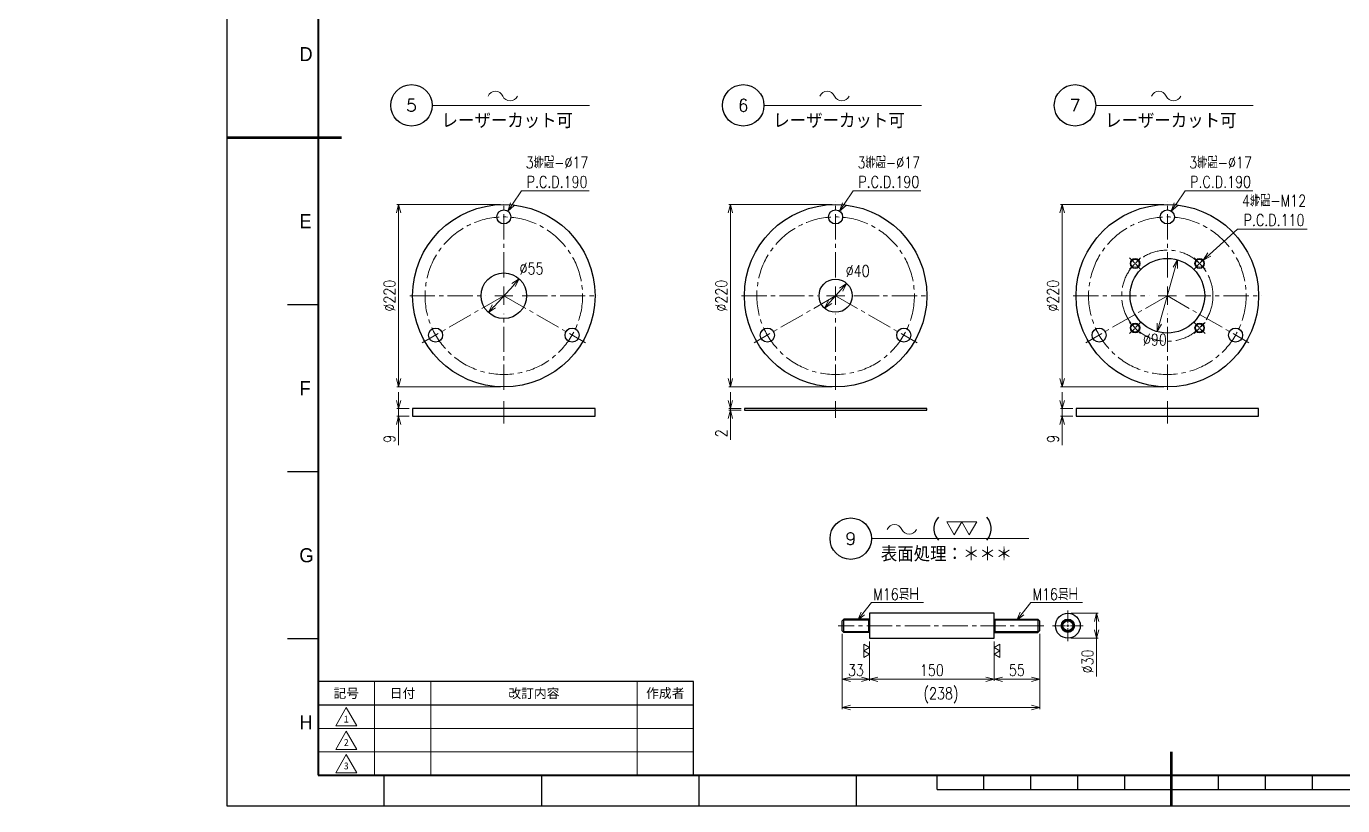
# Model space of a CAD drawing. Header units: millimetres. Extents: x -184 to 4931, y -34 to 1655.
# Drawn here: x 2411 to 3998, y 0 to 940 of the extents above; entities that cross this region are included whole.
import ezdxf
from ezdxf import colors
from ezdxf.entities.mleader import LeaderData, LeaderLine
from ezdxf.enums import TextEntityAlignment as Align
from ezdxf.math import Vec2, Vec3

# ---------------------------------------------------------------- set-up
doc = ezdxf.new("R2010")
doc.units = ezdxf.units.MM
doc.header["$LTSCALE"] = 1.6
doc.header["$PDMODE"] = 99
doc.header["$PDSIZE"] = 1
doc.linetypes.add('CENTER2', pattern=[28.575, 19.05, -3.175, 3.175, -3.175])
for name, color, linetype, lineweight in [('02_細線', 5, 'Continuous', 13), ('04_中心線', 1, 'CENTER2', 9), ('07_寸法線', 3, 'Continuous', 9), ('99_図枠', 7, 'Continuous', 40)]:
    doc.layers.add(name, color=color, linetype=linetype, lineweight=lineweight)
doc.styles.add('KSS_TXT', font='txt.shx', dxfattribs={"bigfont": 'extfont2.shx'})
doc.styles.add('MS_G', font='MS Gothic.ttf')
doc.styles.get("Standard").update_dxf_attribs({"font": 'txt.shx', "bigfont": 'extfont2.shx'})
doc.styles.add('寸法用', font='simplex.shx', dxfattribs={"width": 0.8, "bigfont": '@extfont2.shx'})
doc.styles.add('表題用', font='MS PGothic.ttf')
doc.dimstyles.new('機械製図用', dxfattribs={"dimtxt": 3.5, "dimasz": 3.5, "dimexe": 2, "dimexo": 0, "dimgap": 1.2, "dimtad": 1, "dimdsep": 46, "dimtxsty": '寸法用', "dimblk": 'OPEN30', "dimcen": 0, "dimclrd": 256, "dimclre": 256, "dimclrt": 7, "dimazin": 2, "dimtm": 1e-09, "dimtfac": 0.75, "dimtmove": 0, "dimatfit": 3, "dimldrblk": 'OPEN30', "dimfxl": 1, "dimlwd": -1, "dimlwe": -1, "dimarcsym": 0})
doc.dimstyles.new('機械製図用$3', dxfattribs={"dimtxt": 3.5, "dimasz": 3.5, "dimexe": 2, "dimexo": 0, "dimgap": 1.2, "dimtad": 1, "dimtih": 1, "dimtoh": 1, "dimdsep": 46, "dimtxsty": '寸法用', "dimblk": 'OPEN30', "dimcen": 0, "dimsd1": 1, "dimclrd": 256, "dimclre": 256, "dimclrt": 7, "dimazin": 2, "dimtm": 1e-09, "dimtfac": 0.75, "dimtofl": 0, "dimtmove": 0, "dimatfit": 3, "dimldrblk": 'OPEN30', "dimfxl": 1, "dimlwd": -1, "dimlwe": -1, "dimarcsym": 0})

# ---------------------------------------------------------------- blocks, each defined once
blk = doc.blocks.new('AM_BALLOON1')
at = {"transparency": 16777216}
blk.add_circle((0, 0), 5, dxfattribs=at)
blk.add_attdef('B_NUMBER', text='', height=3, dxfattribs=at).set_placement((0, 0), align=Align.MIDDLE_CENTER)
blk = doc.blocks.new('_OPEN')
at = {"color": 0, "linetype": 'ByBlock'}
for p, q in [((-1, 0.17), (0, 0)), ((0, 0), (-1, -0.17)), ((0, 0), (-1, 0))]:
    blk.add_line(p, q, dxfattribs=at)
blk = doc.blocks.new('*U218')
at = {"layer": '04_中心線', "color": 0, "linetype": 'CENTER2', "transparency": 16777216}
for p, q in [((0, 22), (0, 113.5)), ((-113.5, 0), (-22, 0)), ((22, 0), (113.5, 0)), ((0, -113.5), (0, -22))]:
    blk.add_line(p, q, dxfattribs=at)
at = {"layer": '04_中心線', "color": 0, "linetype": 'Continuous', "transparency": 16777216}
for p, q in [((-11, 0), (11, 0)), ((0, -11), (0, 11))]:
    blk.add_line(p, q, dxfattribs=at)
blk = doc.blocks.new('*U219')
at = {"layer": '04_中心線', "color": 0, "linetype": 'CENTER2', "transparency": 16777216}
for p, q in [((0, 22), (0, 113.5)), ((-113.5, 0), (-22, 0)), ((22, 0), (113.5, 0)), ((0, -113.5), (0, -22))]:
    blk.add_line(p, q, dxfattribs=at)
at = {"layer": '04_中心線', "color": 0, "linetype": 'Continuous', "transparency": 16777216}
for p, q in [((-11, 0), (11, 0)), ((0, -11), (0, 11))]:
    blk.add_line(p, q, dxfattribs=at)
blk = doc.blocks.new('*U220')
at = {"layer": '04_中心線', "color": 0, "linetype": 'CENTER2', "transparency": 16777216}
for p, q in [((-9.5, 0), (-1.2, 0)), ((0, 1.2), (0, 9.5)), ((1.2, 0), (9.5, 0)), ((0, -9.5), (0, -1.2))]:
    blk.add_line(p, q, dxfattribs=at)
at = {"layer": '04_中心線', "color": 0, "linetype": 'Continuous', "transparency": 16777216}
for p, q in [((-0.6, 0), (0.6, 0)), ((0, -0.6), (0, 0.6))]:
    blk.add_line(p, q, dxfattribs=at)
blk = doc.blocks.new('*U221')
at = {"layer": '04_中心線', "color": 0, "linetype": 'CENTER2', "transparency": 16777216}
for p, q in [((-9.5, 0), (-1.2, 0)), ((0, 1.2), (0, 9.5)), ((1.2, 0), (9.5, 0)), ((0, -9.5), (0, -1.2))]:
    blk.add_line(p, q, dxfattribs=at)
at = {"layer": '04_中心線', "color": 0, "linetype": 'Continuous', "transparency": 16777216}
for p, q in [((-0.6, 0), (0.6, 0)), ((0, -0.6), (0, 0.6))]:
    blk.add_line(p, q, dxfattribs=at)
blk = doc.blocks.new('*U222')
at = {"layer": '04_中心線', "color": 0, "linetype": 'CENTER2', "transparency": 16777216}
for p, q in [((-9.5, 0), (-1.2, 0)), ((0, 1.2), (0, 9.5)), ((1.2, 0), (9.5, 0)), ((0, -9.5), (0, -1.2))]:
    blk.add_line(p, q, dxfattribs=at)
at = {"layer": '04_中心線', "color": 0, "linetype": 'Continuous', "transparency": 16777216}
for p, q in [((-0.6, 0), (0.6, 0)), ((0, -0.6), (0, 0.6))]:
    blk.add_line(p, q, dxfattribs=at)
blk = doc.blocks.new('*U205')
at = {"layer": '04_中心線', "color": 0, "linetype": 'CENTER2', "transparency": 16777216}
for p, q in [((-9.5, 0), (-1.2, 0)), ((0, 1.2), (0, 9.5)), ((1.2, 0), (9.5, 0)), ((0, -9.5), (0, -1.2))]:
    blk.add_line(p, q, dxfattribs=at)
at = {"layer": '04_中心線', "color": 0, "linetype": 'Continuous', "transparency": 16777216}
for p, q in [((-0.6, 0), (0.6, 0)), ((0, -0.6), (0, 0.6))]:
    blk.add_line(p, q, dxfattribs=at)
blk = doc.blocks.new('*U206')
at = {"layer": '04_中心線', "color": 0, "linetype": 'CENTER2', "transparency": 16777216}
for p, q in [((0, 3), (0, 18.5)), ((-18.5, 0), (-3, 0)), ((3, 0), (18.5, 0)), ((0, -18.5), (0, -3))]:
    blk.add_line(p, q, dxfattribs=at)
at = {"layer": '04_中心線', "color": 0, "linetype": 'Continuous', "transparency": 16777216}
for p, q in [((-1.5, 0), (1.5, 0)), ((0, -1.5), (0, 1.5))]:
    blk.add_line(p, q, dxfattribs=at)
blk = doc.blocks.new('_Open30')
at = {"color": 0, "linetype": 'ByBlock', "lineweight": -2}
for p, q in [((-1, 0.27), (0, 0)), ((0, 0), (-1, -0.27)), ((0, 0), (-1, 0))]:
    blk.add_line(p, q, dxfattribs=at)
blk = doc.blocks.new('*D233')
at = {"layer": '07_寸法線', "transparency": 16777216}
for p, q in [((3427.3, 198), (3427.3, 150.4)), ((3577.3, 198), (3577.3, 150.4)), ((3567.3, 152.4), (3437.3, 152.4))]:
    blk.add_line(p, q, dxfattribs=at)
at = {"layer": 'Defpoints', "color": 0, "transparency": 16777216}
for p in [(3427.3, 202), (3577.3, 202), (3427.3, 152.4)]:
    blk.add_point(p, dxfattribs=at)
at = {"layer": '07_寸法線', "transparency": 16777216, "xscale": 10, "yscale": 10, "zscale": 10, "rotation": 180}
blk.add_blockref('_Open30', (3427.3, 152.4), dxfattribs=at)
at = {"layer": '07_寸法線', "transparency": 16777216, "xscale": 10, "yscale": 10, "zscale": 10}
blk.add_blockref('_Open30', (3577.3, 152.4), dxfattribs=at)
at = {"layer": '07_寸法線', "color": 7, "transparency": 16777216, "insert": (3502.3, 163.4), "char_height": 14, "attachment_point": 5, "style": '寸法用'}
blk.add_mtext('150', dxfattribs=at)
blk = doc.blocks.new('p1ba02')
for p, q in [((-1.5, 2.6), (1.5, 2.6)), ((0, 0), (-1.5, 2.6)), ((1.5, 2.6), (0, 0)), ((3, 0), (1.5, 2.6)), ((1.5, 2.6), (4.5, 2.6)), ((4.5, 2.6), (3, 0))]:
    blk.add_line(p, q)
blk = doc.blocks.new('*D234')
at = {"layer": '07_寸法線', "transparency": 16777216}
for p, q in [((3394.3, 207), (3394.3, 150.4)), ((3427.3, 198), (3427.3, 150.4)), ((3417.3, 152.4), (3404.3, 152.4))]:
    blk.add_line(p, q, dxfattribs=at)
at = {"layer": 'Defpoints', "color": 0, "transparency": 16777216}
for p in [(3394.3, 211), (3427.3, 202), (3394.3, 152.4)]:
    blk.add_point(p, dxfattribs=at)
at = {"layer": '07_寸法線', "transparency": 16777216, "xscale": 10, "yscale": 10, "zscale": 10, "rotation": 180}
blk.add_blockref('_Open30', (3394.3, 152.4), dxfattribs=at)
at = {"layer": '07_寸法線', "transparency": 16777216, "xscale": 10, "yscale": 10, "zscale": 10}
blk.add_blockref('_Open30', (3427.3, 152.4), dxfattribs=at)
at = {"layer": '07_寸法線', "color": 7, "transparency": 16777216, "insert": (3410.8, 163.4), "char_height": 14, "attachment_point": 5, "style": '寸法用'}
blk.add_mtext('33', dxfattribs=at)
blk = doc.blocks.new('*D235')
at = {"layer": '07_寸法線', "transparency": 16777216}
for p, q in [((3632.3, 207), (3632.3, 150.4)), ((3577.3, 198), (3577.3, 150.4)), ((3622.3, 152.4), (3587.3, 152.4))]:
    blk.add_line(p, q, dxfattribs=at)
at = {"layer": 'Defpoints', "color": 0, "transparency": 16777216}
for p in [(3632.3, 211), (3577.3, 202), (3577.3, 152.4)]:
    blk.add_point(p, dxfattribs=at)
at = {"layer": '07_寸法線', "transparency": 16777216, "xscale": 10, "yscale": 10, "zscale": 10, "rotation": 180}
blk.add_blockref('_Open30', (3577.3, 152.4), dxfattribs=at)
at = {"layer": '07_寸法線', "transparency": 16777216, "xscale": 10, "yscale": 10, "zscale": 10}
blk.add_blockref('_Open30', (3632.3, 152.4), dxfattribs=at)
at = {"layer": '07_寸法線', "color": 7, "transparency": 16777216, "insert": (3604.8, 163.4), "char_height": 14, "attachment_point": 5, "style": '寸法用'}
blk.add_mtext('55', dxfattribs=at)
blk = doc.blocks.new('*D236')
at = {"layer": '07_寸法線', "transparency": 16777216}
for p, q in [((3632.3, 207), (3632.3, 116.4)), ((3394.3, 206.2), (3394.3, 116.4)), ((3622.3, 118.4), (3404.3, 118.4))]:
    blk.add_line(p, q, dxfattribs=at)
at = {"layer": 'Defpoints', "color": 0, "transparency": 16777216}
for p in [(3394.3, 210.2), (3632.3, 211), (3394.3, 118.4)]:
    blk.add_point(p, dxfattribs=at)
at = {"layer": '07_寸法線', "transparency": 16777216, "xscale": 10, "yscale": 10, "zscale": 10, "rotation": 180}
blk.add_blockref('_Open30', (3394.3, 118.4), dxfattribs=at)
at = {"layer": '07_寸法線', "transparency": 16777216, "xscale": 10, "yscale": 10, "zscale": 10}
blk.add_blockref('_Open30', (3632.3, 118.4), dxfattribs=at)
at = {"layer": '07_寸法線', "color": 7, "transparency": 16777216, "insert": (3513.3, 133), "char_height": 14, "attachment_point": 5, "style": '寸法用'}
blk.add_mtext('(238)', dxfattribs=at)
blk = doc.blocks.new('*D246')
at = {"layer": '07_寸法線', "transparency": 16777216}
for p, q in [((3670.3, 232), (3703, 232)), ((3701, 222), (3701, 212)), ((3670.3, 202), (3703, 202)), ((3701, 202), (3701, 155.7))]:
    blk.add_line(p, q, dxfattribs=at)
at = {"layer": 'Defpoints', "color": 0, "transparency": 16777216}
for p in [(3666.3, 232), (3666.3, 202), (3701, 202)]:
    blk.add_point(p, dxfattribs=at)
at = {"layer": '07_寸法線', "transparency": 16777216, "xscale": 10, "yscale": 10, "zscale": 10}
for p, rotation in [((3701, 232), 90), ((3701, 202), 270)]:
    blk.add_blockref('_Open30', p, dxfattribs=dict(at, rotation=rotation))
at = {"layer": '07_寸法線', "color": 7, "transparency": 16777216, "insert": (3690, 173.9), "char_height": 14, "attachment_point": 5, "rotation": 90, "style": '寸法用'}
blk.add_mtext('%%C30', dxfattribs=at)
blk = doc.blocks.new('*D247')
at = {"layer": '07_寸法線', "transparency": 16777216}
blk.add_line((2974.4, 602), (2998.1, 627.7), dxfattribs=at)
at = {"layer": 'Defpoints', "color": 0, "transparency": 16777216}
for p in [(3004.8, 635.1), (2967.6, 594.6)]:
    blk.add_point(p, dxfattribs=at)
at = {"layer": '07_寸法線', "transparency": 16777216, "xscale": 10, "yscale": 10, "zscale": 10}
for p, rotation in [((3004.8, 635.1), 47.46387117086173), ((2967.6, 594.6), 227.4638711708617)]:
    blk.add_blockref('_Open30', p, dxfattribs=dict(at, rotation=rotation))
at = {"layer": '07_寸法線', "color": 7, "transparency": 16777216, "insert": (3019.6, 647.6), "char_height": 14, "attachment_point": 5, "style": '寸法用'}
blk.add_mtext('∅55', dxfattribs=at)
blk = doc.blocks.new('*D248')
at = {"layer": '07_寸法線', "transparency": 16777216}
for p, q in [((3007.6, 741.2), (2996.7, 725.1)), ((3089.2, 741.2), (3007.6, 741.2))]:
    blk.add_line(p, q, dxfattribs=at)
at = {"layer": 'Defpoints', "color": 0, "transparency": 16777216}
for p in [(2991, 716.9), (2981.4, 702.8)]:
    blk.add_point(p, dxfattribs=at)
at = {"layer": '07_寸法線', "transparency": 16777216, "xscale": 10, "yscale": 10, "zscale": 10, "rotation": 235.6566474030078}
blk.add_blockref('_Open30', (2991, 716.9), dxfattribs=at)
at = {"layer": '07_寸法線', "color": 7, "transparency": 16777216, "insert": (3050.4, 763.8), "char_height": 14, "attachment_point": 5, "style": '寸法用'}
blk.add_mtext('3等配-∅17\\PP.C.D.190', dxfattribs=at)
blk = doc.blocks.new('*U249')
at = {"layer": '04_中心線', "color": 0, "linetype": 'CENTER2', "transparency": 16777216}
for p, q in [((0, 22), (0, 113.5)), ((-113.5, 0), (-22, 0)), ((22, 0), (113.5, 0)), ((0, -113.5), (0, -22))]:
    blk.add_line(p, q, dxfattribs=at)
at = {"layer": '04_中心線', "color": 0, "linetype": 'Continuous', "transparency": 16777216}
for p, q in [((-11, 0), (11, 0)), ((0, -11), (0, 11))]:
    blk.add_line(p, q, dxfattribs=at)
blk = doc.blocks.new('p1ba05')
for centre, start, end in [((-2.95, 0.29), 24.2276, 155.5758), ((0, 1.62), 204.2276, 335.5758)]:
    blk.add_arc(centre, 1.62, start, end)
blk = doc.blocks.new('*D251')
at = {"layer": '07_寸法線', "transparency": 16777216}
blk.add_line((3379.6, 607.4), (3392.9, 622.3), dxfattribs=at)
at = {"layer": 'Defpoints', "color": 0, "transparency": 16777216}
for p in [(3399.5, 629.8), (3372.9, 599.9)]:
    blk.add_point(p, dxfattribs=at)
at = {"layer": '07_寸法線', "transparency": 16777216, "xscale": 10, "yscale": 10, "zscale": 10}
for p, rotation in [((3399.5, 629.8), 48.28759193082119), ((3372.9, 599.9), 228.2875919308212)]:
    blk.add_blockref('_Open30', p, dxfattribs=dict(at, rotation=rotation))
at = {"layer": '07_寸法線', "color": 7, "transparency": 16777216, "insert": (3412.9, 644.7), "char_height": 14, "attachment_point": 5, "style": '寸法用'}
blk.add_mtext('∅40', dxfattribs=at)
blk = doc.blocks.new('*D250')
at = {"layer": '07_寸法線', "transparency": 16777216}
for p, q in [((3407.6, 741.2), (3396.7, 725.1)), ((3489.2, 741.2), (3407.6, 741.2))]:
    blk.add_line(p, q, dxfattribs=at)
at = {"layer": 'Defpoints', "color": 0, "transparency": 16777216}
for p in [(3391, 716.9), (3381.4, 702.8)]:
    blk.add_point(p, dxfattribs=at)
at = {"layer": '07_寸法線', "transparency": 16777216, "xscale": 10, "yscale": 10, "zscale": 10, "rotation": 235.6566474030095}
blk.add_blockref('_Open30', (3391, 716.9), dxfattribs=at)
at = {"layer": '07_寸法線', "color": 7, "transparency": 16777216, "insert": (3450.4, 763.8), "char_height": 14, "attachment_point": 5, "style": '寸法用'}
blk.add_mtext('3等配-∅17\\PP.C.D.190', dxfattribs=at)
blk = doc.blocks.new('*D252')
at = {"layer": '07_寸法線', "transparency": 16777216}
blk.add_line((3795.8, 648.5), (3776.7, 581.2), dxfattribs=at)
at = {"layer": 'Defpoints', "color": 0, "transparency": 16777216}
for p in [(3798.5, 658.1), (3774, 571.6)]:
    blk.add_point(p, dxfattribs=at)
at = {"layer": '07_寸法線', "transparency": 16777216, "xscale": 10, "yscale": 10, "zscale": 10}
for p, rotation in [((3798.5, 658.1), 74.17135409970618), ((3774, 571.6), 254.1713540997062)]:
    blk.add_blockref('_Open30', p, dxfattribs=dict(at, rotation=rotation))
at = {"layer": '07_寸法線', "color": 7, "transparency": 16777216, "insert": (3771.2, 561.9), "char_height": 14, "attachment_point": 5, "style": '寸法用'}
blk.add_mtext('∅90', dxfattribs=at)
blk = doc.blocks.new('*D253')
at = {"layer": '07_寸法線', "transparency": 16777216}
for p, q in [((3807.6, 741.2), (3796.7, 725.1)), ((3889.2, 741.2), (3807.6, 741.2))]:
    blk.add_line(p, q, dxfattribs=at)
at = {"layer": 'Defpoints', "color": 0, "transparency": 16777216}
for p in [(3791, 716.9), (3781.4, 702.8)]:
    blk.add_point(p, dxfattribs=at)
at = {"layer": '07_寸法線', "transparency": 16777216, "xscale": 10, "yscale": 10, "zscale": 10, "rotation": 235.6566474030048}
blk.add_blockref('_Open30', (3791, 716.9), dxfattribs=at)
at = {"layer": '07_寸法線', "color": 7, "transparency": 16777216, "insert": (3850.4, 763.8), "char_height": 14, "attachment_point": 5, "style": '寸法用'}
blk.add_mtext('3等配-∅17\\PP.C.D.190', dxfattribs=at)
blk = doc.blocks.new('*D256')
at = {"layer": '07_寸法線', "transparency": 16777216}
for p, q in [((3870.8, 695), (3837, 664.5)), ((3955, 695), (3870.8, 695))]:
    blk.add_line(p, q, dxfattribs=at)
at = {"layer": 'Defpoints', "color": 0, "transparency": 16777216}
for p in [(3829.6, 657.8), (3820.7, 649.7)]:
    blk.add_point(p, dxfattribs=at)
at = {"layer": '07_寸法線', "transparency": 16777216, "xscale": 10, "yscale": 10, "zscale": 10, "rotation": 222.0917114899233}
blk.add_blockref('_Open30', (3829.6, 657.8), dxfattribs=at)
at = {"layer": '07_寸法線', "color": 7, "transparency": 16777216, "insert": (3914.9, 717.7), "char_height": 14, "attachment_point": 5, "style": '寸法用'}
blk.add_mtext('4等配-M12\\PP.C.D.110', dxfattribs=at)
blk = doc.blocks.new('*D274')
at = {"layer": '07_寸法線', "transparency": 16777216}
for p, q in [((3659.4, 488.7), (3659.4, 498.7)), ((3672.2, 478.7), (3657.4, 478.7)), ((3659.4, 478.7), (3659.4, 469.7)), ((3672.2, 469.7), (3657.4, 469.7)), ((3659.4, 459.7), (3659.4, 434.8))]:
    blk.add_line(p, q, dxfattribs=at)
at = {"layer": 'Defpoints', "color": 0, "transparency": 16777216}
for p in [(3676.2, 478.7), (3659.4, 469.7), (3676.2, 469.7)]:
    blk.add_point(p, dxfattribs=at)
at = {"layer": '07_寸法線', "transparency": 16777216, "xscale": 10, "yscale": 10, "zscale": 10}
for p, rotation in [((3659.4, 478.7), 270), ((3659.4, 469.7), 90)]:
    blk.add_blockref('_Open30', p, dxfattribs=dict(at, rotation=rotation))
at = {"layer": '07_寸法線', "color": 7, "transparency": 16777216, "insert": (3648.4, 442.2), "char_height": 14, "attachment_point": 5, "rotation": 90, "style": '寸法用'}
blk.add_mtext('9', dxfattribs=at)
blk = doc.blocks.new('*D275')
at = {"layer": '07_寸法線', "transparency": 16777216}
for p, q in [((3782.2, 724.9), (3657.4, 724.9)), ((3659.4, 714.9), (3659.4, 514.9)), ((3782.2, 504.9), (3657.4, 504.9))]:
    blk.add_line(p, q, dxfattribs=at)
at = {"layer": 'Defpoints', "color": 0, "transparency": 16777216}
for p in [(3786.2, 724.9), (3659.4, 504.9), (3786.2, 504.9)]:
    blk.add_point(p, dxfattribs=at)
at = {"layer": '07_寸法線', "transparency": 16777216, "xscale": 10, "yscale": 10, "zscale": 10}
for p, rotation in [((3659.4, 724.9), 90), ((3659.4, 504.9), 270)]:
    blk.add_blockref('_Open30', p, dxfattribs=dict(at, rotation=rotation))
at = {"layer": '07_寸法線', "color": 7, "transparency": 16777216, "insert": (3648.4, 614.9), "char_height": 14, "attachment_point": 5, "rotation": 90, "style": '寸法用'}
blk.add_mtext('%%C220', dxfattribs=at)
blk = doc.blocks.new('*D276')
at = {"layer": '07_寸法線', "transparency": 16777216}
for p, q in [((2859.4, 488.7), (2859.4, 498.7)), ((2872.2, 478.7), (2857.4, 478.7)), ((2859.4, 478.7), (2859.4, 469.7)), ((2872.2, 469.7), (2857.4, 469.7)), ((2859.4, 459.7), (2859.4, 434.8))]:
    blk.add_line(p, q, dxfattribs=at)
at = {"layer": 'Defpoints', "color": 0, "transparency": 16777216}
for p in [(2876.2, 478.7), (2859.4, 469.7), (2876.2, 469.7)]:
    blk.add_point(p, dxfattribs=at)
at = {"layer": '07_寸法線', "transparency": 16777216, "xscale": 10, "yscale": 10, "zscale": 10}
for p, rotation in [((2859.4, 478.7), 270), ((2859.4, 469.7), 90)]:
    blk.add_blockref('_Open30', p, dxfattribs=dict(at, rotation=rotation))
at = {"layer": '07_寸法線', "color": 7, "transparency": 16777216, "insert": (2848.4, 442.2), "char_height": 14, "attachment_point": 5, "rotation": 90, "style": '寸法用'}
blk.add_mtext('9', dxfattribs=at)
blk = doc.blocks.new('*D277')
at = {"layer": '07_寸法線', "transparency": 16777216}
for p, q in [((2982.2, 724.9), (2857.4, 724.9)), ((2859.4, 714.9), (2859.4, 514.9)), ((2982.2, 504.9), (2857.4, 504.9))]:
    blk.add_line(p, q, dxfattribs=at)
at = {"layer": 'Defpoints', "color": 0, "transparency": 16777216}
for p in [(2986.2, 724.9), (2859.4, 504.9), (2986.2, 504.9)]:
    blk.add_point(p, dxfattribs=at)
at = {"layer": '07_寸法線', "transparency": 16777216, "xscale": 10, "yscale": 10, "zscale": 10}
for p, rotation in [((2859.4, 724.9), 90), ((2859.4, 504.9), 270)]:
    blk.add_blockref('_Open30', p, dxfattribs=dict(at, rotation=rotation))
at = {"layer": '07_寸法線', "color": 7, "transparency": 16777216, "insert": (2848.4, 614.9), "char_height": 14, "attachment_point": 5, "rotation": 90, "style": '寸法用'}
blk.add_mtext('%%C220', dxfattribs=at)
blk = doc.blocks.new('*D278')
at = {"layer": '07_寸法線', "transparency": 16777216}
for p, q in [((3259.4, 488.7), (3259.4, 498.7)), ((3272.2, 478.7), (3257.4, 478.7)), ((3272.2, 476.7), (3257.4, 476.7)), ((3259.4, 478.7), (3259.4, 476.7)), ((3259.4, 466.7), (3259.4, 441.2))]:
    blk.add_line(p, q, dxfattribs=at)
at = {"layer": 'Defpoints', "color": 0, "transparency": 16777216}
for p in [(3259.4, 476.7), (3276.2, 478.7), (3276.2, 476.7)]:
    blk.add_point(p, dxfattribs=at)
at = {"layer": '07_寸法線', "transparency": 16777216, "xscale": 10, "yscale": 10, "zscale": 10}
for p, rotation in [((3259.4, 478.7), 270), ((3259.4, 476.7), 90)]:
    blk.add_blockref('_Open30', p, dxfattribs=dict(at, rotation=rotation))
at = {"layer": '07_寸法線', "color": 7, "transparency": 16777216, "insert": (3248.4, 449), "char_height": 14, "attachment_point": 5, "rotation": 90, "style": '寸法用'}
blk.add_mtext('2', dxfattribs=at)
blk = doc.blocks.new('*D279')
at = {"layer": '07_寸法線', "transparency": 16777216}
for p, q in [((3382.2, 724.9), (3257.4, 724.9)), ((3259.4, 714.9), (3259.4, 514.9)), ((3382.2, 504.9), (3257.4, 504.9))]:
    blk.add_line(p, q, dxfattribs=at)
at = {"layer": 'Defpoints', "color": 0, "transparency": 16777216}
for p in [(3386.2, 724.9), (3259.4, 504.9), (3386.2, 504.9)]:
    blk.add_point(p, dxfattribs=at)
at = {"layer": '07_寸法線', "transparency": 16777216, "xscale": 10, "yscale": 10, "zscale": 10}
for p, rotation in [((3259.4, 724.9), 90), ((3259.4, 504.9), 270)]:
    blk.add_blockref('_Open30', p, dxfattribs=dict(at, rotation=rotation))
at = {"layer": '07_寸法線', "color": 7, "transparency": 16777216, "insert": (3248.4, 614.9), "char_height": 14, "attachment_point": 5, "rotation": 90, "style": '寸法用'}
blk.add_mtext('%%C220', dxfattribs=at)

msp = doc.modelspace()

# ---------------------------------------------------------------- linework, layer by layer
for points in [[(2876.241, 469.701), (3096.241, 469.701), (3096.241, 478.701), (2876.241, 478.701)], [(3276.241, 476.701), (3496.241, 476.701), (3496.241, 478.701), (3276.241, 478.701)], [(3676.241, 469.701), (3896.241, 469.701), (3896.241, 478.701), (3676.241, 478.701)], [(3577.256, 231.986), (3427.256, 231.986), (3427.256, 201.986), (3577.256, 201.986)]]:
    msp.add_lwpolyline(points, close=True)
for points in [[(3396.256, 224.986), (3394.256, 222.986)], [(3394.256, 210.986), (3394.256, 222.986)], [(3427.256, 224.986), (3396.256, 224.986)], [(3396.256, 208.986), (3396.256, 224.986)], [(3426.056, 224.986), (3426.056, 208.986)], [(3577.256, 224.986), (3630.256, 224.986)], [(3578.456, 208.986), (3578.456, 224.986)], [(3630.256, 224.986), (3632.256, 222.986)], [(3630.256, 224.986), (3630.256, 208.986)], [(3632.256, 222.986), (3632.256, 210.986)], [(3396.256, 208.986), (3394.256, 210.986)], [(3427.256, 208.986), (3396.256, 208.986)], [(3577.256, 208.986), (3630.256, 208.986)], [(3630.256, 208.986), (3632.256, 210.986)]]:
    msp.add_lwpolyline(points)
for centre, radius in [((2986.241, 614.853), 110), ((2986.241, 709.853), 8.5), ((3386.241, 614.853), 110), ((3386.241, 709.853), 8.5), ((3786.241, 614.853), 110), ((3786.241, 709.853), 8.5), ((3786.241, 614.853), 45), ((3747.35, 653.744), 5), ((3825.132, 653.744), 5), ((2986.241, 614.853), 27.5), ((3386.241, 614.853), 20), ((2903.969, 567.353), 8.5), ((3068.514, 567.353), 8.5), ((3303.969, 567.353), 8.5), ((3468.514, 567.353), 8.5), ((3703.969, 567.353), 8.5), ((3747.35, 575.962), 5), ((3825.132, 575.962), 5), ((3868.514, 567.353), 8.5), ((3666.291, 216.986), 15), ((3666.291, 216.986), 8), ((3666.291, 216.986), 6)]:
    msp.add_circle(centre, radius)
at = {"layer": '02_細線'}
for points in [[(3426.056, 223.786), (3395.056, 223.786)], [(3426.056, 223.786), (3427.256, 224.986)], [(3578.456, 223.786), (3577.256, 224.986)], [(3578.456, 223.786), (3631.456, 223.786)], [(3426.056, 210.186), (3395.056, 210.186)], [(3426.056, 210.186), (3427.256, 208.986)], [(3578.456, 210.186), (3577.256, 208.986)], [(3578.456, 210.186), (3631.456, 210.186)]]:
    msp.add_lwpolyline(points, dxfattribs=at)
for centre, radius in [((3747.35, 653.744), 6), ((3825.132, 653.744), 6), ((3747.35, 575.962), 6), ((3825.132, 575.962), 6), ((3666.291, 216.986), 6.8)]:
    msp.add_circle(centre, radius, dxfattribs=at)
at = {"layer": '04_中心線'}
for p, q in [((2986.241, 614.853), (2887.947, 558.103)), ((2986.241, 614.853), (3084.535, 558.103)), ((3386.241, 614.853), (3287.947, 558.103)), ((3386.241, 614.853), (3484.535, 558.103)), ((3786.241, 614.853), (3687.947, 558.103)), ((3786.241, 614.853), (3884.535, 558.103)), ((2986.241, 487.701), (2986.241, 460.701)), ((3386.241, 487.701), (3386.241, 467.701)), ((3786.241, 487.701), (3786.241, 460.701)), ((3637.256, 216.986), (3389.256, 216.986))]:
    msp.add_line(p, q, dxfattribs=at)
for centre, radius in [((2986.241, 614.853), 95), ((3386.241, 614.853), 95), ((3786.241, 614.853), 95), ((3786.241, 614.853), 55)]:
    msp.add_circle(centre, radius, dxfattribs=at)
at = {"layer": '07_寸法線'}
for p, q in [((2899.942, 844.384), (3089.687, 844.384)), ((3299.913, 844.404), (3489.658, 844.404)), ((3699.913, 844.404), (3889.658, 844.404)), ((3429.555, 321.942), (3619.3, 321.942))]:
    msp.add_line(p, q, dxfattribs=at)
at = {"layer": '99_図枠', "lineweight": 53}
for p, q in [((2652.09, 805.478), (2790.577, 805.478)), ((3791.382, 0), (3791.382, 64.893))]:
    msp.add_line(p, q, dxfattribs=at)
at = {"layer": '99_図枠', "lineweight": 25}
for p, q in [((2762.292, 604.067), (2725.52, 604.067)), ((2762.292, 402.657), (2725.52, 402.657)), ((2762.292, 201.246), (2725.52, 201.246)), ((2762.292, 121.464), (3214.863, 121.464)), ((2841.972, 0), (2841.972, 36.607)), ((3031.854, 0), (3031.854, 36.607)), ((3221.736, 0), (3221.736, 36.607)), ((3411.618, 0), (3411.618, 36.607)), ((3508.525, 19.636), (3508.525, 36.607)), ((3565.097, 19.636), (3565.097, 36.607)), ((3621.668, 19.636), (3621.668, 36.607)), ((3678.24, 19.636), (3678.24, 36.607)), ((3734.811, 19.636), (3734.811, 36.607)), ((3847.954, 19.636), (3847.954, 36.607)), ((3904.525, 19.636), (3904.525, 36.607)), ((3961.097, 19.636), (3961.097, 36.607)), ((3508.525, 19.636), (4074.24, 19.636))]:
    msp.add_line(p, q, dxfattribs=at)
at = {"layer": '99_図枠', "lineweight": 13}
for p, q in [((2830.177, 36.607), (2830.177, 149.75)), ((2898.063, 36.607), (2898.063, 149.75)), ((3146.977, 36.607), (3146.977, 149.75)), ((2762.292, 93.178), (3214.863, 93.178)), ((2762.292, 64.893), (3214.863, 64.893))]:
    msp.add_line(p, q, dxfattribs=at)
at = {"layer": '99_図枠'}
msp.add_lwpolyline([(2762.292, 36.607), (4893.903, 36.607), (4893.903, 1574.349), (2762.292, 1574.349)], close=True, dxfattribs=at)
at = {"layer": '99_図枠', "lineweight": 25}
msp.add_lwpolyline([(2762.292, 36.607), (3214.863, 36.607), (3214.863, 149.75), (2762.292, 149.75)], close=True, dxfattribs=at)
at = {"layer": '99_図枠', "lineweight": 13}
for points in [[(2783.506, 96.183), (2796.234, 118.229), (2808.963, 96.183), (2783.506, 96.183)], [(2783.506, 67.897), (2796.234, 89.944), (2808.963, 67.897), (2783.506, 67.897)], [(2783.506, 39.611), (2796.234, 61.658), (2808.963, 39.611), (2783.506, 39.611)]]:
    msp.add_lwpolyline(points, dxfattribs=at)
at = {"layer": 'Defpoints'}
msp.add_lwpolyline([(2652.09, 0), (4930.674, 0), (4930.674, 1611.12), (2652.09, 1611.12)], close=True, dxfattribs=at)

# ---------------------------------------------------------------- block references
at = {"layer": '04_中心線', "linetype": 'CENTER2'}
for name, p in [('*U218', (2986.241, 614.853)), ('*U249', (3386.241, 614.853)), ('*U219', (3786.241, 614.853)), ('*U206', (3666.291, 216.986))]:
    msp.add_blockref(name, p, dxfattribs=at)
at = {"layer": '04_中心線', "linetype": 'CENTER2', "rotation": 45.00000000000001}
for name, p in [('*U205', (3747.35, 653.744)), ('*U220', (3825.132, 653.744)), ('*U222', (3747.35, 575.962)), ('*U221', (3825.132, 575.962))]:
    msp.add_blockref(name, p, dxfattribs=at)
at = {"layer": '07_寸法線', "xscale": 6, "yscale": 6, "zscale": 6}
for name, p in [('p1ba05', (2993.763, 849.855)), ('p1ba05', (3393.733, 849.875)), ('p1ba05', (3793.733, 849.875)), ('p1ba05', (3474.971, 327.412)), ('p1ba02', (3529.388, 326.711))]:
    msp.add_blockref(name, p, dxfattribs=at)
at = {"layer": '07_寸法線', "yscale": 2.68, "zscale": 2.68}
for p, xscale, rotation in [((3427.256, 182.87), 2.68, 89.99999999999999), ((3577.256, 182.87), -2.68, 270)]:
    msp.add_blockref('p1ba02', p, dxfattribs=dict(at, xscale=xscale, rotation=rotation))

# ---------------------------------------------------------------- texts
at = {"layer": '07_寸法線', "style": 'KSS_TXT'}
for s, p in [('レーザーカット可', (2911.191, 816.791)), ('レーザーカット可', (3311.161, 816.811)), ('レーザーカット可', (3711.161, 816.811)), ('(   )', (3501.749, 326.259)), ('表面処理：＊＊＊', (3440.803, 294.349))]:
    msp.add_text(s, height=18, dxfattribs=at).set_placement(p)
at = {"layer": '99_図枠', "lineweight": 13, "style": '表題用'}
for s, p in [('D', (2739.663, 906.183)), ('E', (2739.663, 704.773)), ('F', (2739.663, 503.362)), ('G', (2739.663, 301.951)), ('H', (2739.663, 100.541))]:
    msp.add_text(s, height=16.971, dxfattribs=at).set_placement(p, align=Align.MIDDLE_LEFT)
at = {"layer": '99_図枠', "style": '表題用'}
for s, p in [('作成者', (3180.92, 135.607)), ('記号', (2796.234, 135.607)), ('日付', (2864.12, 135.607))]:
    msp.add_text(s, height=11.3143, dxfattribs=at).set_placement(p, align=Align.MIDDLE_CENTER)
msp.add_text('改訂内容', height=11.3143, dxfattribs=at).set_placement((3022.52, 135.607), align=Align.MIDDLE)
at = {"layer": '99_図枠', "lineweight": 13, "style": 'MS_G'}
for s, p in [('1', (2796.234, 104.493)), ('2', (2796.234, 76.207)), ('3', (2796.234, 47.921))]:
    msp.add_text(s, height=8.486, dxfattribs=at).set_placement(p, align=Align.MIDDLE)

# ---------------------------------------------------------------- dimensions: what is measured, and where the dimension line sits
at = {"layer": '07_寸法線'}
for p1, p2, text, picture, middle in [((2981.446, 702.835), (2991.036, 716.871), '3等配-<>\\PP.C.D.190', '*D248', (3050.4, 741.152)), ((3381.446, 702.835), (3391.036, 716.871), '3等配-<>\\PP.C.D.190', '*D250', (3450.4, 741.152)), ((3781.446, 702.835), (3791.036, 716.871), '3等配-<>\\PP.C.D.190', '*D253', (3850.4, 741.152)), ((3820.68, 649.722), (3829.584, 657.766), '4等配-M12\\PP.C.D.110', '*D256', (3914.941, 695.027))]:
    dim = msp.add_diameter_dim_2p(p1=p1, p2=p2, text=text, dimstyle='機械製図用$3', override={"dimtxt": 14, "dimasz": 10, "dimgap": 4}, dxfattribs=at)
    dim.commit()
    dim.dimension.update_dxf_attribs({"geometry": picture, "text_midpoint": middle, "dimtype": 163})
for base, p1, p2, picture, middle in [((2859.415, 504.853), (2986.241, 724.853), (2986.241, 504.853), '*D277', (2848.415, 614.853)), ((3259.415, 504.853), (3386.241, 724.853), (3386.241, 504.853), '*D279', (3248.415, 614.853)), ((3659.415, 504.853), (3786.241, 724.853), (3786.241, 504.853), '*D275', (3648.415, 614.853)), ((3701.022, 201.986), (3666.291, 231.986), (3666.291, 201.986), '*D246', (3690.022, 173.852))]:
    dim = msp.add_linear_dim(base=base, p1=p1, p2=p2, angle=90, text='%%C<>', dimstyle='機械製図用', override={"dimtxt": 14, "dimasz": 10, "dimexo": 4, "dimgap": 4}, dxfattribs=at)
    dim.commit()
    dim.dimension.update_dxf_attribs({"geometry": picture, "text_midpoint": middle})
for p1, p2, picture, middle in [((2967.65, 594.59), (3004.833, 635.116), '*D247', (3019.556, 647.639)), ((3372.933, 599.923), (3399.549, 629.783), '*D251', (3412.857, 644.713)), ((3798.515, 658.147), (3773.967, 571.559), '*D252', (3771.239, 561.938))]:
    dim = msp.add_diameter_dim_2p(p1=p1, p2=p2, dimstyle='機械製図用$3', override={"dimtxt": 14, "dimasz": 10, "dimgap": 0, "dimtmove": 2}, dxfattribs=at)
    dim.commit()
    dim.dimension.update_dxf_attribs({"geometry": picture, "text_midpoint": middle, "dimtype": 163})
for base, p1, p2, picture, middle in [((2859.415, 469.701), (2876.241, 478.701), (2876.241, 469.701), '*D276', (2848.415, 442.234)), ((3259.415, 476.701), (3276.241, 478.701), (3276.241, 476.701), '*D278', (3248.415, 448.967)), ((3659.415, 469.701), (3676.241, 478.701), (3676.241, 469.701), '*D274', (3648.415, 442.234))]:
    dim = msp.add_linear_dim(base=base, p1=p1, p2=p2, angle=90, dimstyle='機械製図用', override={"dimtxt": 14, "dimasz": 10, "dimexo": 4, "dimgap": 4}, dxfattribs=at)
    dim.commit()
    dim.dimension.update_dxf_attribs({"geometry": picture, "text_midpoint": middle})
for base, p1, p2, picture, middle in [((3394.256, 152.42), (3427.256, 201.986), (3394.256, 210.986), '*D234', (3410.756, 163.42)), ((3577.256, 152.42), (3632.256, 210.986), (3577.256, 201.986), '*D235', (3604.756, 163.42))]:
    dim = msp.add_linear_dim(base=base, p1=p1, p2=p2, dimstyle='機械製図用', override={"dimtxt": 14, "dimasz": 10, "dimexo": 4, "dimgap": 4}, dxfattribs=at)
    dim.commit()
    dim.dimension.update_dxf_attribs({"geometry": picture, "text_midpoint": middle})
dim = msp.add_linear_dim(base=(3394.256, 118.369), p1=(3632.256, 210.986), p2=(3394.256, 210.186), text='(<>)', dimstyle='機械製図用', override={"dimtxt": 14, "dimasz": 10, "dimexo": 4, "dimgap": 4}, dxfattribs=at)
dim.commit()
dim.dimension.update_dxf_attribs({"geometry": '*D236', "text_midpoint": (3513.256, 133.035)})
dim = msp.add_linear_dim(base=(3427.256, 152.42), p1=(3577.256, 201.986), p2=(3427.256, 201.986), dimstyle='機械製図用', override={"dimtxt": 14, "dimasz": 10, "dimexo": 4, "dimgap": 4}, dxfattribs=at)
dim.commit()
dim.dimension.update_dxf_attribs({"geometry": '*D233', "text_midpoint": (3502.256, 152.42), "dimtype": 160})

# ---------------------------------------------------------------- leaders
ml = msp.add_multileader_block('Standard', dxfattribs=at)
ml.set_content('AM_BALLOON1', color=256, scale=5)
ml.set_attribute('B_NUMBER', '4', width=0)
ml.set_leader_properties(color=256, linetype='ByLayer', lineweight=-1)
ml.set_arrow_properties(name='OPEN')
ml.build(insert=Vec2(0, 0))
ml.multileader.update_dxf_attribs({"leader_type": 0, "has_dogleg": 0, "text_right_attachment_type": 6, "dogleg_length": 0, "arrow_head_size": 10, "scale": 2.5, "block_connection_type": 1})
ctx = ml.context
ctx.base_point, ctx.scale, ctx.char_height, ctx.arrow_head_size, ctx.landing_gap_size, ctx.plane_origin = Vec3(2930.951, 1477.851), 2.5, 20, 10, 10, Vec3(2930.951, 1477.851)
ctx.right_attachment, ctx.attachment_type = 6, 1
notes = []
notes.append((ctx, [(0, (0, 0, 0), (0, 0), (1, 0), 1, [])]))
ctx.block.insert = Vec3(2930.951, 1477.851)
ml = msp.add_multileader_block('Standard', dxfattribs=at)
ml.set_content('AM_BALLOON1', color=256, scale=5)
ml.set_attribute('B_NUMBER', '10', width=0)
ml.set_leader_properties(color=256, linetype='ByLayer', lineweight=-1)
ml.set_arrow_properties(name='OPEN')
ml.build(insert=Vec2(0, 0))
ml.multileader.update_dxf_attribs({"leader_type": 0, "has_dogleg": 0, "text_right_attachment_type": 6, "dogleg_length": 0, "arrow_head_size": 10, "scale": 2.5, "block_connection_type": 1})
ctx = ml.context
ctx.base_point, ctx.scale, ctx.char_height, ctx.arrow_head_size, ctx.landing_gap_size, ctx.plane_origin = Vec3(4461.442, 898.572), 2.5, 20, 10, 10, Vec3(4461.442, 898.572)
ctx.right_attachment, ctx.attachment_type = 6, 1
notes.append((ctx, [(0, (0, 0, 0), (0, 0), (1, 0), 1, [])]))
ctx.block.insert = Vec3(4461.442, 898.572)
ml = msp.add_multileader_block('Standard', dxfattribs=at)
ml.set_content('AM_BALLOON1', color=256, scale=5)
ml.set_attribute('B_NUMBER', '5', width=0)
ml.set_leader_properties(color=256, linetype='ByLayer', lineweight=-1)
ml.set_arrow_properties(name='OPEN')
ml.build(insert=Vec2(0, 0))
ml.multileader.update_dxf_attribs({"leader_type": 0, "has_dogleg": 0, "text_right_attachment_type": 6, "dogleg_length": 0, "arrow_head_size": 10, "scale": 2.5, "block_connection_type": 1})
ctx = ml.context
ctx.base_point, ctx.scale, ctx.char_height, ctx.arrow_head_size, ctx.landing_gap_size, ctx.plane_origin = Vec3(2874.913, 844.404), 2.5, 20, 10, 10, Vec3(2874.913, 844.404)
ctx.right_attachment, ctx.attachment_type = 6, 1
notes.append((ctx, [(0, (0, 0, 0), (0, 0), (1, 0), 1, [])]))
ctx.block.insert = Vec3(2874.913, 844.404)
ml = msp.add_multileader_block('Standard', dxfattribs=at)
ml.set_content('AM_BALLOON1', color=256, scale=5)
ml.set_attribute('B_NUMBER', '6', width=0)
ml.set_leader_properties(color=256, linetype='ByLayer', lineweight=-1)
ml.set_arrow_properties(name='OPEN')
ml.build(insert=Vec2(0, 0))
ml.multileader.update_dxf_attribs({"leader_type": 0, "has_dogleg": 0, "text_right_attachment_type": 6, "dogleg_length": 0, "arrow_head_size": 10, "scale": 2.5, "block_connection_type": 1})
ctx = ml.context
ctx.base_point, ctx.scale, ctx.char_height, ctx.arrow_head_size, ctx.landing_gap_size, ctx.plane_origin = Vec3(3274.913, 844.404), 2.5, 20, 10, 10, Vec3(3274.913, 844.404)
ctx.right_attachment, ctx.attachment_type = 6, 1
notes.append((ctx, [(0, (0, 0, 0), (0, 0), (1, 0), 1, [])]))
ctx.block.insert = Vec3(3274.913, 844.404)
ml = msp.add_multileader_block('Standard', dxfattribs=at)
ml.set_content('AM_BALLOON1', color=256, scale=5)
ml.set_attribute('B_NUMBER', '7', width=0)
ml.set_leader_properties(color=256, linetype='ByLayer', lineweight=-1)
ml.set_arrow_properties(name='OPEN')
ml.build(insert=Vec2(0, 0))
ml.multileader.update_dxf_attribs({"leader_type": 0, "has_dogleg": 0, "text_right_attachment_type": 6, "dogleg_length": 0, "arrow_head_size": 10, "scale": 2.5, "block_connection_type": 1})
ctx = ml.context
ctx.base_point, ctx.scale, ctx.char_height, ctx.arrow_head_size, ctx.landing_gap_size, ctx.plane_origin = Vec3(3674.913, 844.404), 2.5, 20, 10, 10, Vec3(3674.913, 844.404)
ctx.right_attachment, ctx.attachment_type = 6, 1
notes.append((ctx, [(0, (0, 0, 0), (0, 0), (1, 0), 1, [])]))
ctx.block.insert = Vec3(3674.913, 844.404)
ml = msp.add_multileader_block('Standard', dxfattribs=at)
ml.set_content('AM_BALLOON1', color=256, scale=5)
ml.set_attribute('B_NUMBER', '8', width=0)
ml.set_leader_properties(color=256, linetype='ByLayer', lineweight=-1)
ml.set_arrow_properties(name='OPEN')
ml.build(insert=Vec2(0, 0))
ml.multileader.update_dxf_attribs({"leader_type": 0, "has_dogleg": 0, "text_right_attachment_type": 6, "dogleg_length": 0, "arrow_head_size": 10, "scale": 2.5, "block_connection_type": 1})
ctx = ml.context
ctx.base_point, ctx.scale, ctx.char_height, ctx.arrow_head_size, ctx.landing_gap_size, ctx.plane_origin = Vec3(4074.913, 844.404), 2.5, 20, 10, 10, Vec3(4074.913, 844.404)
ctx.right_attachment, ctx.attachment_type = 6, 1
notes.append((ctx, [(0, (0, 0, 0), (0, 0), (1, 0), 1, [])]))
ctx.block.insert = Vec3(4074.913, 844.404)
ml = msp.add_multileader_block('Standard', dxfattribs=at)
ml.set_content('AM_BALLOON1', color=256, scale=5)
ml.set_attribute('B_NUMBER', '9', width=0)
ml.set_leader_properties(color=256, linetype='ByLayer', lineweight=-1)
ml.set_arrow_properties(name='OPEN')
ml.build(insert=Vec2(0, 0))
ml.multileader.update_dxf_attribs({"leader_type": 0, "has_dogleg": 0, "text_right_attachment_type": 6, "dogleg_length": 0, "arrow_head_size": 10, "scale": 2.5, "block_connection_type": 1})
ctx = ml.context
ctx.base_point, ctx.scale, ctx.char_height, ctx.arrow_head_size, ctx.landing_gap_size, ctx.plane_origin = Vec3(3404.525, 321.962), 2.5, 20, 10, 10, Vec3(3404.525, 321.962)
ctx.right_attachment, ctx.attachment_type = 6, 1
notes.append((ctx, [(0, (0, 0, 0), (0, 0), (1, 0), 1, [])]))
ctx.block.insert = Vec3(3404.525, 321.962)
ml = msp.add_multileader_mtext('Standard', dxfattribs=at)
ml.set_content('M16加工', color=7, style='寸法用')
ml.set_leader_properties(color=256, linetype='ByLayer', lineweight=-1)
ml.set_arrow_properties(name='OPEN30')
ml.build(insert=Vec2(0, 0))
ml.multileader.update_dxf_attribs({"has_dogleg": 0, "text_left_attachment_type": 6, "text_right_attachment_type": 6, "arrow_head_size": 10})
ctx = ml.context
ctx.base_point, ctx.char_height, ctx.arrow_head_size, ctx.plane_origin = Vec3(3429.564, 245.14), 14, 10, Vec3(3412.956, 223.786)
ctx.left_attachment, ctx.right_attachment = 6, 6
notes.append((ctx, [(0, (1, 1, 0), (3421.564, 245.14), (1, 0), 8, [(0, [(3412.956, 223.786)], 0, [])])]))
ctx.mtext.insert, ctx.mtext.flow_direction = Vec3(3431.564, 261.94), 5
ml = msp.add_multileader_mtext('Standard', dxfattribs=at)
ml.set_content('M16加工', color=7, style='寸法用')
ml.set_leader_properties(color=256, linetype='ByLayer', lineweight=-1)
ml.set_arrow_properties(name='OPEN30')
ml.build(insert=Vec2(0, 0))
ml.multileader.update_dxf_attribs({"has_dogleg": 0, "text_left_attachment_type": 6, "text_right_attachment_type": 6, "arrow_head_size": 10})
ctx = ml.context
ctx.base_point, ctx.char_height, ctx.arrow_head_size, ctx.plane_origin = Vec3(3621.564, 245.14), 14, 10, Vec3(3604.956, 223.786)
ctx.left_attachment, ctx.right_attachment = 6, 6
notes.append((ctx, [(0, (1, 1, 0), (3613.564, 245.14), (1, 0), 8, [(0, [(3604.956, 223.786)], 0, [])])]))
ctx.mtext.insert, ctx.mtext.flow_direction = Vec3(3623.564, 261.94), 5
for ctx, leaders in notes:
    for number, flags, end, landing, length, lines in leaders:
        leader = LeaderData()
        leader.index, (leader.has_last_leader_line, leader.has_dogleg_vector, leader.attachment_direction) = number, flags
        leader.last_leader_point, leader.dogleg_vector, leader.dogleg_length = Vec3(end), Vec3(landing), length
        for number, points, colour, breaks in lines:
            line = LeaderLine()
            line.index, line.vertices, line.color, line.breaks = number, Vec3.list(points), colors.encode_raw_color(colour), breaks
            leader.lines.append(line)
        ctx.leaders.append(leader)

doc.saveas('drawing.dxf')
